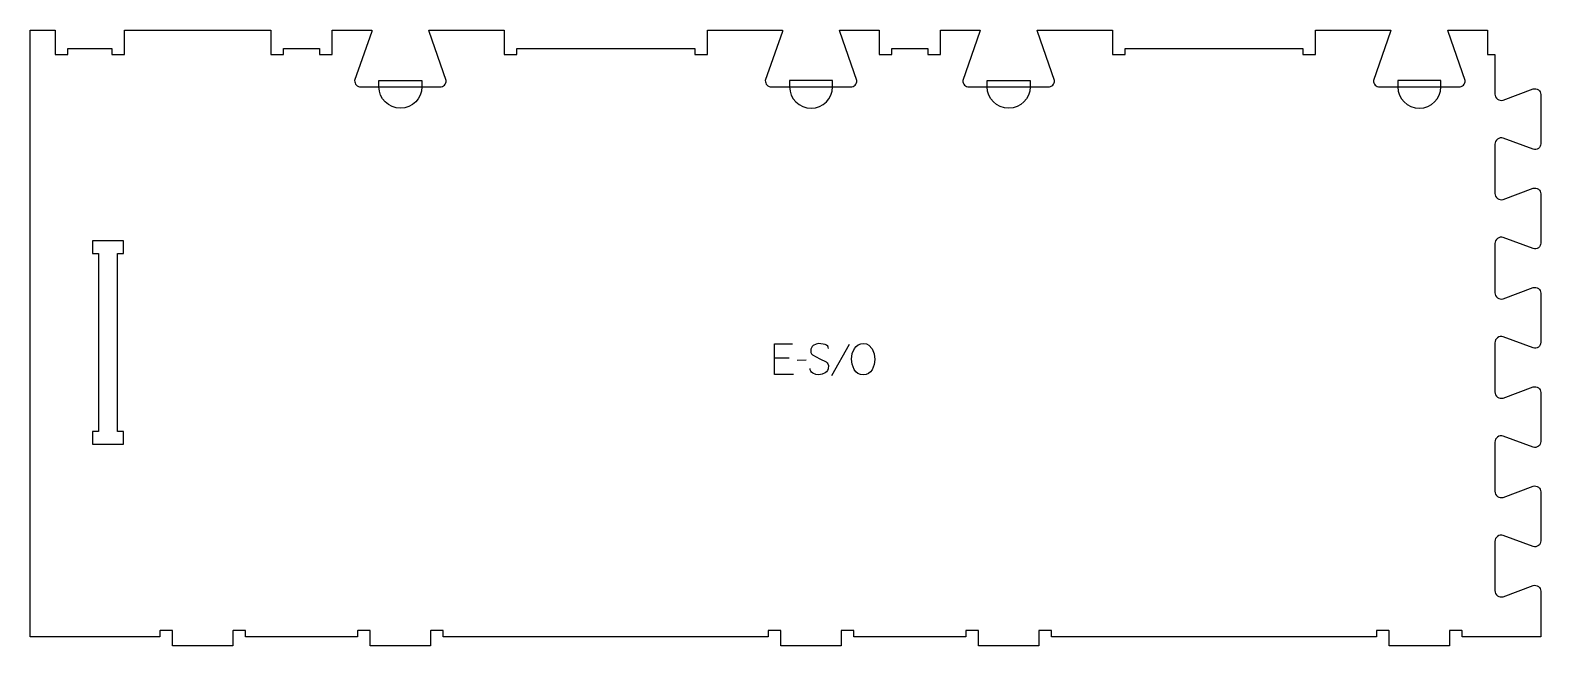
# Model space of a CAD drawing. Header units: millimetres. Extents: x -731 to 759, y -298 to 310.
import ezdxf

# ---------------------------------------------------------------- set-up
doc = ezdxf.new("R2010")
doc.units = ezdxf.units.MM
for name, color, linetype, true_color in [('1_ANYTOOL_1MMDEEP_LABELS_S', 2, 'Continuous', 0xffff00), ('3_ANYTOOL_CUTTHROUGH_INSID', 4, 'Continuous', 0x00ffff), ('4_ANYTOOL_CUTTHROUGH_OUTSI', 5, 'Continuous', 0x0000ff), ('5_ANYTOOL_HALF_MILL_9MM_IN', 3, 'Continuous', 0x00ff00)]:
    doc.layers.add(name, color=color, linetype=linetype, true_color=true_color)

msp = doc.modelspace()

# ---------------------------------------------------------------- linework, layer by layer
at = {"layer": '1_ANYTOOL_1MMDEEP_LABELS_S'}
for p, q in [((17.7, -13.9), (3, -13.9)), ((76.7, -0.5), (59.5, -31.3)), ((34.2, -16.1), (25.4, -16.2))]:
    msp.add_line(p, q, dxfattribs=at)
for points in [[(56.4, -4.6), (56.2, -3.2), (55.6, -2.1), (54.5, -1.2), (53.1, -0.6), (47, 0.3), (44.1, -0.1), (41.4, -1.5), (40.3, -2.5), (39.5, -3.7), (39.1, -5.1), (38.9, -6.7), (39.1, -8.3), (39.6, -9.7), (40.5, -10.8), (47.9, -14.6), (54, -17.5), (55.1, -18.5), (55.9, -19.7), (56.3, -21.2), (56.1, -24.7), (55.4, -26.2), (54.5, -27.5), (53.2, -28.5), (50.2, -29.9), (47, -30.4), (43.8, -30), (40.9, -28.8), (39.7, -27.9), (38.9, -26.8), (38.4, -25.6), (38.2, -24.1)], [(21.9, -30), (3, -30), (3, 0), (20.8, 0)]]:
    msp.add_lwpolyline(points, dxfattribs=at)
msp.add_lwpolyline([(91.1, 0.3), (93.9, 0), (96.2, -1.2), (99.6, -4.9), (101.6, -9.9), (102.2, -15.2), (101.5, -20.3), (99.4, -25.4), (97.9, -27.6), (95.9, -29.2), (93.5, -30.2), (90.7, -30.5), (87.9, -30.2), (85.4, -29.2), (83.4, -27.6), (81.8, -25.3), (79.7, -20.1), (79, -14.9), (79.8, -9.5), (81.9, -4.5), (83.6, -2.4), (85.7, -0.9), (88.2, 0)], close=True, dxfattribs=at)
at = {"layer": '3_ANYTOOL_CUTTHROUGH_INSID'}
msp.add_lwpolyline([(-663.6, 89.1), (-663.6, -86.4), (-669.6, -86.4), (-669.6, -98.9), (-639.1, -98.9), (-639.1, -86.4), (-645.1, -86.4), (-645.1, 89.1), (-639.1, 89.1), (-639.1, 101.6), (-669.6, 101.6), (-669.6, 89.1)], close=True, dxfattribs=at)
at = {"layer": '4_ANYTOOL_CUTTHROUGH_OUTSI'}
msp.add_lwpolyline([(684.5, 260), (667.6, 308.2), (667.3, 309.6), (706.4, 309.6), (706.4, 285.9, 0.414214), (706.7, 285.6), (713.8, 285.6), (713.8, 246.6, 0.503222), (721.9, 240.6), (751.6, 251.6, -0.501976), (759, 246.1), (759, 197.6, -0.501976), (751.6, 192.1), (721.9, 203.1, 0.503225), (713.8, 197.1), (713.8, 148.6, 0.503222), (721.9, 142.6), (751.6, 153.6, -0.501976), (759, 148.1), (759, 99.6, -0.501976), (751.6, 94.1), (721.9, 105.1, 0.503225), (713.8, 99.1), (713.8, 50.6, 0.503222), (721.9, 44.6), (751.6, 55.6, -0.501976), (759, 50.1), (759, 1.6, -0.501976), (751.6, -3.9), (721.9, 7.1, 0.503225), (713.8, 1.1), (713.8, -47.4, 0.503222), (721.9, -53.4), (751.6, -42.4, -0.501976), (759, -47.9), (759, -96.4, -0.501976), (751.6, -101.9), (721.9, -90.9, 0.503225), (713.8, -96.9), (713.8, -145.4, 0.503222), (721.9, -151.4), (751.6, -140.4, -0.501976), (759, -145.9), (759, -194.4, -0.501976), (751.6, -199.9), (721.9, -188.9, 0.503225), (713.8, -194.9), (713.8, -243.4, 0.503222), (721.9, -249.4), (751.6, -238.4, -0.501976), (759, -243.9), (759, -288.9), (681.4, -288.9), (681.4, -283.1, 0.414214), (681.2, -282.9), (669.2, -282.9, 0.414214), (668.9, -283.1), (668.9, -297.9), (609.4, -297.9), (609.4, -283.1, 0.414214), (609.2, -282.9), (597.2, -282.9, 0.414214), (596.9, -283.1), (596.9, -288.9), (276.4, -288.9), (276.4, -283.1, 0.414214), (276.2, -282.9), (264.2, -282.9, 0.414214), (263.9, -283.1), (263.9, -297.9), (204.4, -297.9), (204.4, -283.1, 0.414214), (204.2, -282.9), (192.2, -282.9, 0.414214), (191.9, -283.1), (191.9, -288.9), (81.4, -288.9), (81.4, -283.1, 0.414214), (81.2, -282.9), (69.2, -282.9, 0.414214), (68.9, -283.1), (68.9, -297.9), (9.4, -297.9), (9.4, -283.1, 0.414214), (9.2, -282.9), (-2.8, -282.9, 0.414214), (-3.1, -283.1), (-3.1, -288.9), (-323.6, -288.9), (-323.6, -283.1, 0.414214), (-323.8, -282.9), (-335.8, -282.9, 0.414214), (-336.1, -283.1), (-336.1, -297.9), (-395.6, -297.9), (-395.6, -283.1, 0.414214), (-395.8, -282.9), (-407.8, -282.9, 0.414214), (-408.1, -283.1), (-408.1, -288.9), (-518.6, -288.9), (-518.6, -283.1, 0.414214), (-518.8, -282.9), (-530.8, -282.9, 0.414214), (-531.1, -283.1), (-531.1, -297.9), (-590.6, -297.9), (-590.6, -283.1, 0.414214), (-590.8, -282.9), (-602.8, -282.9, 0.414214), (-603.1, -283.1), (-603.1, -288.9), (-731.1, -288.9), (-731.1, 309.6), (-706.6, 309.6), (-706.6, 285.9, 0.414214), (-706.3, 285.6), (-694.3, 285.6, 0.414214), (-694.1, 285.9), (-694.1, 291.6), (-650.6, 291.6), (-650.6, 285.9, 0.414214), (-650.3, 285.6), (-638.3, 285.6, 0.414214), (-638.1, 285.9), (-638.1, 309.6), (-493.6, 309.6), (-493.6, 285.9, 0.414214), (-493.3, 285.6), (-481.3, 285.6, 0.414214), (-481.1, 285.9), (-481.1, 291.6), (-445.6, 291.6), (-445.6, 285.9, 0.414214), (-445.3, 285.6), (-433.3, 285.6, 0.414214), (-433.1, 285.9), (-433.1, 309.6), (-394, 309.6), (-394.2, 308.2), (-411.1, 260, 0.419618), (-404.9, 253.6), (-326.9, 253.6, 0.419618), (-320.6, 260), (-337.5, 308.2), (-337.8, 309.6), (-263.6, 309.6), (-263.6, 285.9, 0.414214), (-263.3, 285.6), (-251.3, 285.6, 0.414214), (-251.1, 285.9), (-251.1, 291.6), (-75.6, 291.6), (-75.6, 285.9, 0.414214), (-75.3, 285.6), (-63.3, 285.6, 0.414214), (-63.1, 285.9), (-63.1, 309.6), (11.1, 309.6), (10.9, 308.2), (-6, 260, 0.419618), (0.2, 253.6), (78.2, 253.6, 0.419618), (84.5, 260), (67.6, 308.2), (67.3, 309.6), (106.4, 309.6), (106.4, 285.9, 0.414214), (106.7, 285.6), (118.7, 285.6, 0.414214), (118.9, 285.9), (118.9, 291.6), (154.4, 291.6), (154.4, 285.9, 0.414214), (154.7, 285.6), (166.7, 285.6, 0.414214), (166.9, 285.9), (166.9, 309.6), (206, 309.6), (205.8, 308.2), (188.9, 260, 0.419618), (195.1, 253.6), (273.1, 253.6, 0.419618), (279.4, 260), (262.5, 308.2), (262.2, 309.6), (336.4, 309.6), (336.4, 285.9, 0.414214), (336.7, 285.6), (348.7, 285.6, 0.414214), (348.9, 285.9), (348.9, 291.6), (524.4, 291.6), (524.4, 285.9, 0.414214), (524.7, 285.6), (536.7, 285.6, 0.414214), (536.9, 285.9), (536.9, 309.6), (611.1, 309.6), (610.9, 308.2), (594, 260, 0.419618), (600.2, 253.6), (678.2, 253.6, 0.419618)], format="xyb", close=True, dxfattribs=at)
at = {"layer": '5_ANYTOOL_HALF_MILL_9MM_IN'}
for points in [[(-344.6, 253.9, -1), (-387.1, 253.9), (-387.1, 260.1), (-344.6, 260.1)], [(18, 253.9, 1), (60.5, 253.9), (60.5, 260.1), (18, 260.1)], [(255.4, 253.9, -1), (212.9, 253.9), (212.9, 260.1), (255.4, 260.1)], [(618, 253.9, 1), (660.5, 253.9), (660.5, 260.1), (618, 260.1)]]:
    msp.add_lwpolyline(points, format="xyb", close=True, dxfattribs=at)

doc.saveas('drawing.dxf')
